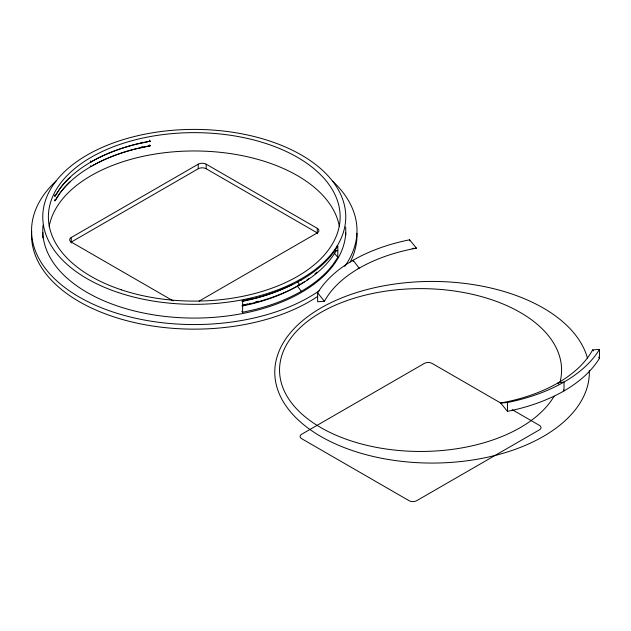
<?xml version="1.0" encoding="UTF-8"?>
<svg xmlns="http://www.w3.org/2000/svg" width="631" height="631" viewBox="0 0 631 631"><rect width="100%" height="100%" fill="white"/><g stroke="black" fill="none" stroke-linecap="round" stroke-linejoin="round"><path stroke-width="0.95" d="M54.313 200.761L55.149 200.697L59.29 194.064M55.149 200.697L55.717 199.641M55.717 195.058L55.149 196.115L54.487 196.162M149.421 140.082L150.249 141.107L137.179 143.907A145.887 84.073 -0.1 0 0 91.109 161.891A145.406 83.947 0 0 0 70.79 176.593L69.323 177.974A145.887 84.38 0.1 0 0 60.016 188.503L55.149 196.115L54.313 195.066M56.017 194.577L57.263 192.526M56.017 199.151L57.263 197.109M336.97 246.122L337.806 246.058L337.806 257.385L333.302 264.144A151.495 87.622 0.1 0 1 254.443 309.655L242.62 312.266L241.791 311.241M337.806 246.058L333.302 252.81A151.495 87.315 -0.1 0 1 254.443 298.368L241.791 301.058M57.587 192.021L57.918 191.516M57.587 196.604L60.016 193.07A145.887 84.38 0.1 0 1 69.323 182.556L70.79 181.176A145.406 83.947 0 0 1 91.109 166.474L93.569 165.085A145.887 84.38 0.1 0 1 137.179 148.553L150.249 145.769L149.602 144.893M58.588 190.507L59.29 189.497M71.271 242.927L71.271 237.485L198.237 164.186A5.608 3.242 0 0 1 206.171 164.186L317.267 228.319L317.267 233.762M317.606 233.115A5.608 3.242 0 0 0 317.267 232.902L206.171 168.761A5.608 3.242 0 0 0 198.237 168.761L71.271 242.067A5.608 3.242 0 0 0 70.932 242.28M199.033 301.168L317.267 232.902A5.608 3.242 0 0 0 317.267 228.319M249.624 298.913L250.491 298.708M249.624 303.495L250.491 303.29M247.013 299.52L247.88 299.323M247.88 303.905L246.137 304.292M141.368 146.991L142.843 146.684M245.262 304.489L243.503 304.86M243.503 300.277L244.378 300.096M242.62 301.373L252.211 299.212A145.887 84.38 0.1 0 0 292.382 284.281M242.62 305.956L252.211 303.795A145.887 84.38 0.1 0 0 304.465 281.726M149.421 145.824L150.249 145.769L137.179 148.49A145.887 84.073 -0.1 0 0 92.339 165.772M90.517 161.986L91.109 161.891A145.887 84.38 0.1 0 1 137.179 143.971L150.249 141.186L149.602 141.234M90.367 166.592L91.109 166.474L90.517 165.708M358.045 268.356L359.189 268.175L353.076 260.264L353.076 261.368M300.096 280.132L301.35 279.943M298.132 285.015L298.905 284.896M299.22 284.849L299.835 284.755L297.509 281.741M599.45 349.4L592.643 349.905A140.563 81.154 0 0 1 500.667 403.004L507.474 411.365A149.161 86.116 0 0 0 599.45 358.258L599.45 349.4A149.161 86.116 0 0 1 507.474 402.507L500.667 403.004M337.806 250.641L335.455 250.815M242.62 305.578L241.918 305.633M412.161 248.464L414.291 248.306M148.025 145.927L149.137 145.848M415.569 248.22L416.421 248.164L409.614 239.804A149.161 86.116 0 0 0 317.638 292.902L317.638 301.76L324.444 301.263A140.563 81.154 0 0 1 416.421 248.164M501.101 403.256L432.061 363.393A5.427 3.131 0 0 0 424.387 363.393L301.657 434.254A5.427 3.131 0 0 0 301.657 438.679L409.046 500.683A5.427 3.131 0 0 0 416.72 500.683L539.45 429.821A5.427 3.131 0 0 0 539.45 425.397L512.175 409.653M173.107 300.861L71.271 242.067A5.608 3.242 0 0 1 71.271 237.485M592.643 349.905L593.495 350.946M324.444 301.263L317.638 292.902M55.149 200.666L54.487 199.861M335.1 249.482L336.149 250.767A149.855 86.518 0 0 1 242.643 305.38M334.193 252.944L337.806 257.385M598.598 357.217L599.45 358.258M558.664 383.979L557.899 382.985L564.019 382.047L564.019 390.904L563.254 389.919M297.359 286.127L301.35 291.293M90.367 160.921L91.109 161.891M507.474 402.507L507.474 411.365M409.614 239.804L409.614 240.908M242.62 300.995L242.62 312.266M206.171 164.186L206.171 168.761M198.237 164.186L198.237 168.761M554.136 396.142A141.021 81.423 0 0 1 320.501 427.416A141.021 81.423 0 0 1 376.25 292.745A141.021 81.423 0 0 1 560.147 381.629M589.322 370.397A157.293 90.817 0 0 1 362.368 453.665A157.293 90.817 0 0 1 339.084 298.999A157.293 90.817 0 0 1 587.516 358.416M356.957 233.249A162.719 93.948 0 0 1 350.213 262.031M317.63 296.46A162.719 93.948 0 0 1 134.537 322.583A162.719 93.948 0 0 1 31.692 231.309M332.608 181.144A162.719 93.948 0 0 1 344.755 266.353M319.207 290.804A162.719 93.948 0 0 1 98.539 306.579A162.719 93.948 0 0 1 56.624 180.513M42.845 237.903A151.495 87.464 0 0 1 42.845 232.484M345.693 232.484A151.495 87.464 0 0 1 345.764 235.197M345.638 226.994A151.495 87.464 0 0 1 192.7 318.071A151.495 87.464 0 0 1 43.066 225.188M49.163 226.497A145.887 84.231 0 0 1 194.269 150.967A145.887 84.231 0 0 1 339.375 226.497M60.016 188.488A145.887 84.073 -0.1 0 1 70.049 177.279M141.068 142.598A149.855 86.518 0 0 1 142.693 142.251M258.458 301.2A145.887 84.073 -0.1 0 1 255.35 302.052M60.016 193.07A145.887 84.073 -0.1 0 1 70.057 181.862M316.825 272.213A145.887 84.38 0.1 0 1 314.932 273.87M308.843 278.665A145.887 84.38 0.1 0 1 306.69 280.211M118.518 292.618A151.495 87.464 0 0 0 345.764 216.867A151.495 87.464 0 0 0 118.518 141.123A151.495 87.464 0 0 0 118.518 292.618M121.326 289.81A145.887 84.231 0 0 0 340.156 216.867A145.887 84.231 0 0 0 121.326 143.923A145.887 84.231 0 0 0 121.326 289.81"/></g></svg>
